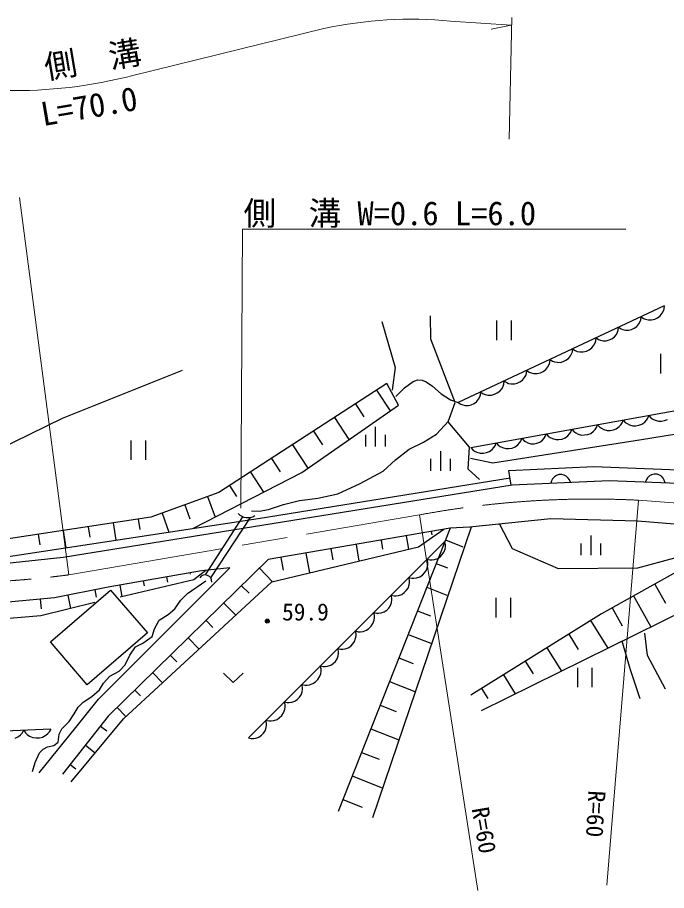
# Model space of a CAD drawing. Units: millimetres, scale not verified. Extents: x 40000 to 680000, y 20000 to 380000.
# Drawn here: x 476115 to 525952, y 266232 to 333299 of the extents above; entities that cross this region are included whole.
import ezdxf
from ezdxf.enums import TextEntityAlignment as Align

# ---------------------------------------------------------------- set-up
doc = ezdxf.new("R2010")
doc.units = ezdxf.units.MM
doc.header["$LTSCALE"] = 1000
doc.linetypes.add('CHAIN', pattern=[18.5, 12, -1.5, 3.5, -1.5])
for name, color, linetype, lineweight in [('M-BGD', 7, 'Continuous', 25), ('M-BMK', 2, 'CHAIN', 13), ('M-STR-HTXT', 7, 'Continuous', 13)]:
    doc.layers.add(name, color=color, linetype=linetype, lineweight=lineweight)
doc.styles.add('ＭＳ ゴシック', font='')
doc.styles.get('ＭＳ ゴシック').set_extended_font_data('MS Gothic')

msp = doc.modelspace()

# ---------------------------------------------------------------- linework, layer by layer
at = {"layer": 'M-BGD'}
for p, q in [((525780, 311144), (509964, 303712)), ((525461, 310375), (525627, 310586)), ((525627, 310586), (525721, 310763)), ((525721, 310763), (525779, 310922)), ((525779, 310922), (525802, 311154)), ((504081, 309932), (505111, 306422)), ((507857, 308596), (507819, 310389)), ((512907, 310018), (512907, 308518)), ((514047, 308518), (514047, 310018)), ((523826, 309764), (523915, 309932)), ((523915, 309932), (523970, 310083)), ((523970, 310083), (523992, 310304)), ((523992, 310304), (524186, 310174)), ((524186, 310174), (524345, 310116)), ((524345, 310116), (524541, 310076)), ((524541, 310076), (524809, 310069)), ((524809, 310069), (525044, 310135)), ((525044, 310135), (525261, 310237)), ((525261, 310237), (525461, 310375)), ((522195, 309124), (522250, 309275)), ((522250, 309275), (522272, 309496)), ((522272, 309496), (522456, 309372)), ((522456, 309372), (522608, 309318)), ((522608, 309318), (522794, 309279)), ((522794, 309279), (523049, 309273)), ((523049, 309273), (523271, 309335)), ((523271, 309335), (523478, 309432)), ((523478, 309432), (523668, 309564)), ((523668, 309564), (523826, 309764)), ((509727, 303713), (507857, 308596)), ((520529, 308456), (520553, 308688)), ((520553, 308688), (520737, 308564)), ((520737, 308564), (520888, 308510)), ((520888, 308510), (521075, 308471)), ((521329, 308465), (521552, 308527)), ((521552, 308527), (521758, 308624)), ((521758, 308624), (521948, 308756)), ((521948, 308756), (522106, 308956)), ((522106, 308956), (522195, 309124)), ((520012, 307770), (520212, 307909)), ((520212, 307909), (520378, 308119)), ((520378, 308119), (520472, 308296)), ((520472, 308296), (520529, 308456)), ((521075, 308471), (521329, 308465)), ((518419, 307097), (518577, 307297)), ((518577, 307297), (518666, 307465)), ((518666, 307465), (518720, 307617)), ((518720, 307617), (518743, 307837)), ((518743, 307837), (518936, 307707)), ((518936, 307707), (519096, 307650)), ((519096, 307650), (519292, 307609)), ((519292, 307609), (519560, 307602)), ((519560, 307602), (519794, 307668)), ((519794, 307668), (520012, 307770)), ((525484, 307455), (525484, 305955)), ((516848, 306461), (516942, 306637)), ((516942, 306637), (517000, 306797)), ((517000, 306797), (517023, 307029)), ((517023, 307029), (517207, 306906)), ((517207, 306906), (517359, 306851)), ((517359, 306851), (517545, 306812)), ((517545, 306812), (517800, 306806)), ((517800, 306806), (518022, 306869)), ((518022, 306869), (518229, 306966)), ((518229, 306966), (518419, 307097)), ((488751, 306190), (479535, 302503)), ((505111, 306422), (504882, 304667)), ((515136, 305806), (515191, 305958)), ((515191, 305958), (515213, 306178)), ((515213, 306178), (515407, 306048)), ((515407, 306048), (515566, 305991)), ((515566, 305991), (515762, 305950)), ((515762, 305950), (516030, 305944)), ((516030, 305944), (516265, 306010)), ((516265, 306010), (516482, 306112)), ((516482, 306112), (516682, 306250)), ((516682, 306250), (516848, 306461)), ((504486, 305193), (491583, 296809)), ((505378, 303528), (504486, 305193)), ((513470, 305138), (513493, 305370)), ((513493, 305370), (513677, 305247)), ((513677, 305247), (513829, 305192)), ((513829, 305192), (514015, 305154)), ((514270, 305147), (514493, 305210)), ((514493, 305210), (514699, 305307)), ((514699, 305307), (514889, 305438)), ((514889, 305438), (515047, 305638)), ((515047, 305638), (515136, 305806)), ((503679, 304669), (504719, 303069)), ((511661, 304299), (511683, 304520)), ((511683, 304520), (511877, 304390)), ((512952, 304453), (513152, 304591)), ((513152, 304591), (513319, 304802)), ((513319, 304802), (513412, 304979)), ((513412, 304979), (513470, 305138)), ((514015, 305154), (514270, 305147)), ((510915, 300263), (532381, 304128)), ((511359, 303780), (511517, 303980)), ((511517, 303980), (511606, 304148)), ((511606, 304148), (511661, 304299)), ((511877, 304390), (512037, 304332)), ((512037, 304332), (512233, 304292)), ((512233, 304292), (512501, 304285)), ((512501, 304285), (512735, 304351)), ((512735, 304351), (512952, 304453)), ((497945, 298355), (505378, 303528)), ((502067, 303621), (502710, 302630)), ((509193, 302226), (509727, 303713)), ((509964, 303712), (510148, 303588)), ((510148, 303588), (510299, 303533)), ((510299, 303533), (510485, 303495)), ((510485, 303495), (510740, 303489)), ((510740, 303489), (510963, 303551)), ((510963, 303551), (511169, 303648)), ((511169, 303648), (511359, 303780)), ((479535, 302503), (460745, 293227)), ((500454, 302573), (501560, 300870)), ((524416, 302369), (524513, 302508)), ((524513, 302508), (524595, 302726)), ((524595, 302726), (524749, 302550)), ((524749, 302550), (524888, 302454)), ((503592, 301844), (503592, 300344)), ((510833, 300280), (509193, 302226)), ((520576, 301799), (520658, 302017)), ((520658, 302017), (520812, 301842)), ((520812, 301842), (520951, 301745)), ((522096, 301707), (522311, 301868)), ((522311, 301868), (522447, 302014)), ((522447, 302014), (522544, 302153)), ((522544, 302153), (522627, 302372)), ((522627, 302372), (522780, 302196)), ((522780, 302196), (522920, 302099)), ((522920, 302099), (523098, 302009)), ((523098, 302009), (523356, 301934)), ((523356, 301934), (523599, 301937)), ((523599, 301937), (523835, 301980)), ((523835, 301980), (524065, 302061)), ((524032, 300890), (532537, 302257)), ((524065, 302061), (524279, 302222)), ((524279, 302222), (524416, 302369)), ((524888, 302454), (525067, 302364)), ((525067, 302364), (525324, 302288)), ((525324, 302288), (525568, 302291)), ((525568, 302291), (525804, 302334)), ((525804, 302334), (526033, 302416)), ((498841, 301525), (499524, 300473)), ((502842, 301244), (502842, 300344)), ((504342, 301244), (504342, 300344)), ((516643, 301101), (516722, 301308)), ((516722, 301308), (516875, 301133)), ((516875, 301133), (517015, 301036)), ((518159, 300998), (518374, 301159)), ((518374, 301159), (518511, 301305)), ((518511, 301305), (518607, 301445)), ((518607, 301445), (518690, 301663)), ((518690, 301663), (518844, 301487)), ((518844, 301487), (518983, 301390)), ((518983, 301390), (519162, 301301)), ((519162, 301301), (519419, 301225)), ((519419, 301225), (519663, 301228)), ((519663, 301228), (519899, 301271)), ((519899, 301271), (520128, 301353)), ((520128, 301353), (520343, 301513)), ((520343, 301513), (520479, 301660)), ((520479, 301660), (520576, 301799)), ((520951, 301745), (521130, 301655)), ((521130, 301655), (521388, 301579)), ((521388, 301579), (521631, 301583)), ((521631, 301583), (521867, 301625)), ((521867, 301625), (522096, 301707)), ((484821, 300809), (484821, 299309)), ((485961, 299309), (485961, 300809)), ((497228, 300477), (498401, 298672)), ((512626, 299097), (524032, 300890)), ((512801, 300399), (512883, 300617)), ((512883, 300617), (513037, 300442)), ((514321, 300307), (514536, 300468)), ((514536, 300468), (514672, 300614)), ((514672, 300614), (514769, 300754)), ((514769, 300754), (514852, 300972)), ((514852, 300972), (514998, 300805)), ((514998, 300805), (515130, 300713)), ((515130, 300713), (515300, 300628)), ((515300, 300628), (515544, 300556)), ((515544, 300556), (515776, 300559)), ((515776, 300559), (516000, 300599)), ((516000, 300599), (516218, 300677)), ((516218, 300677), (516422, 300830)), ((516422, 300830), (516551, 300969)), ((516551, 300969), (516643, 301101)), ((517015, 301036), (517193, 300946)), ((517193, 300946), (517451, 300871)), ((517451, 300871), (517694, 300874)), ((517694, 300874), (517930, 300916)), ((517930, 300916), (518159, 300998)), ((508584, 299982), (508584, 298482)), ((510718, 298601), (510833, 300280)), ((510915, 300263), (511069, 300087)), ((511069, 300087), (511208, 299990)), ((511208, 299990), (511387, 299901)), ((511387, 299901), (511644, 299825)), ((511644, 299825), (511888, 299828)), ((511888, 299828), (512124, 299871)), ((512124, 299871), (512353, 299953)), ((512353, 299953), (512568, 300113)), ((512568, 300113), (512704, 300260)), ((512704, 300260), (512801, 300399)), ((513037, 300442), (513176, 300345)), ((513176, 300345), (513355, 300255)), ((513355, 300255), (513613, 300180)), ((513613, 300180), (513856, 300183)), ((513856, 300183), (514092, 300225)), ((514092, 300225), (514321, 300307)), ((495615, 299429), (496280, 298406)), ((507834, 299382), (507834, 298482)), ((509334, 299382), (509334, 298482)), ((510909, 299441), (512626, 299097)), ((511596, 297800), (510718, 298601)), ((513852, 298507), (520360, 298816)), ((514015, 297383), (513852, 298507)), ((520360, 298816), (529554, 298451)), ((489632, 294060), (497945, 298355)), ((494002, 298381), (495006, 296836)), ((494606, 294821), (513934, 297937)), ((517204, 297865), (517121, 297711)), ((517347, 298022), (517204, 297865)), ((517493, 298118), (517347, 298022)), ((517670, 298186), (517493, 298118)), ((517910, 298197), (517670, 298186)), ((518093, 298145), (517910, 298197)), ((518247, 298062), (518093, 298145)), ((518403, 297919), (518247, 298062)), ((518500, 297773), (518403, 297919)), ((524403, 297799), (524337, 297621)), ((524499, 297945), (524403, 297799)), ((524655, 298090), (524499, 297945)), ((524808, 298174), (524655, 298090)), ((524990, 298227), (524808, 298174)), ((525230, 298217), (524990, 298227)), ((525408, 298150), (525230, 298217)), ((525554, 298055), (525408, 298150)), ((525698, 297899), (525554, 298055)), ((525782, 297746), (525698, 297899)), ((479627, 291849), (514092, 297395)), ((492389, 297333), (492929, 296503)), ((514092, 297395), (521545, 297729)), ((517121, 297711), (517069, 297529)), ((518568, 297596), (518500, 297773)), ((521545, 297729), (528627, 297455)), ((525835, 297563), (525782, 297746)), ((491583, 296809), (486350, 294906)), ((490711, 296492), (491284, 294914)), ((488966, 295857), (489359, 294778)), ((487222, 295223), (487750, 293773)), ((486350, 294906), (470983, 292579)), ((474091, 291685), (494606, 294821)), ((483469, 294470), (483669, 293149)), ((485390, 294761), (485509, 293970)), ((490540, 290473), (493412, 294950)), ((493989, 294895), (490942, 290265)), ((517062, 294795), (510821, 294149)), ((523711, 294618), (517062, 294795)), ((548139, 292585), (523711, 294618)), ((479627, 293888), (479828, 292562)), ((481548, 294179), (481668, 293385)), ((509337, 294072), (495375, 291654)), ((509337, 294072), (500748, 272311)), ((503412, 271835), (510964, 294163)), ((506915, 292631), (508845, 293987)), ((507883, 293821), (507930, 293548)), ((510821, 294149), (509337, 294072)), ((514133, 292482), (513132, 294390)), ((532406, 293894), (520953, 287487)), ((477706, 293597), (477827, 292800)), ((504034, 293154), (504155, 292456)), ((505959, 293487), (506139, 292445)), ((508979, 293166), (510319, 292637)), ((520133, 293499), (520133, 291999)), ((508930, 293042), (493851, 277971)), ((495652, 289940), (506915, 292631)), ((500186, 292487), (500332, 291644)), ((502110, 292820), (502333, 291536)), ((508863, 292222), (508943, 292464)), ((508970, 292813), (508917, 293028)), ((508943, 292464), (508970, 292652)), ((508970, 292652), (508970, 292813)), ((517662, 290956), (514133, 292482)), ((519383, 292899), (519383, 291999)), ((520883, 292899), (520883, 291999)), ((530156, 292721), (523718, 291004)), ((472908, 291136), (479627, 291849)), ((496337, 291820), (496508, 290831)), ((498261, 292154), (498526, 290626)), ((508379, 291739), (508567, 291873)), ((508567, 291873), (508728, 292034)), ((508728, 292034), (508863, 292222)), ((495375, 291654), (483083, 279614)), ((507516, 290837), (507601, 291091)), ((507629, 291459), (507573, 291685)), ((507573, 291685), (507788, 291631)), ((507601, 291091), (507629, 291289)), ((507629, 291289), (507629, 291459)), ((507788, 291631), (507949, 291631)), ((507949, 291631), (508137, 291658)), ((508137, 291658), (508379, 291739)), ((508263, 291352), (509128, 291011)), ((482347, 280939), (492430, 291022)), ((490257, 290803), (483083, 289542)), ((489361, 290645), (489380, 290537)), ((489649, 290128), (490588, 290836)), ((492430, 291022), (490257, 290803)), ((490423, 290819), (490426, 290786)), ((494692, 290985), (495704, 289952)), ((507007, 290328), (507205, 290469)), ((507205, 290469), (507374, 290639)), ((507374, 290639), (507516, 290837)), ((523718, 291004), (517662, 290956)), ((483993, 288787), (489649, 290128)), ((484252, 279427), (495652, 289940)), ((485773, 290015), (485841, 289631)), ((487567, 290330), (487639, 289920)), ((506212, 290056), (506158, 290271)), ((506158, 290271), (506384, 290215)), ((506185, 289707), (506212, 289895)), ((506212, 289895), (506212, 290056)), ((506384, 290215), (506554, 290215)), ((506554, 290215), (506752, 290243)), ((506752, 290243), (507007, 290328)), ((525043, 289776), (525870, 288297)), ((478639, 285330), (483253, 289310)), ((483083, 289542), (478957, 288712)), ((482051, 289334), (482166, 288762)), ((483253, 289310), (486090, 286021)), ((483980, 289699), (484132, 288830)), ((493326, 289647), (493898, 289063)), ((505620, 288982), (505808, 289116)), ((505808, 289116), (505970, 289277)), ((505970, 289277), (506104, 289465)), ((506104, 289465), (506185, 289707)), ((507548, 289539), (509088, 288931)), ((511736, 280055), (530689, 289420)), ((478957, 288712), (472423, 288104)), ((477868, 288611), (477936, 287879)), ((479988, 288919), (480192, 287904)), ((504868, 288713), (504814, 288928)), ((504814, 288928), (505029, 288875)), ((504841, 288364), (504868, 288552)), ((504868, 288552), (504868, 288713)), ((505029, 288875), (505190, 288875)), ((505190, 288875), (505378, 288901)), ((505378, 288901), (505620, 288982)), ((512854, 288711), (512854, 287211)), ((513994, 287211), (513994, 288711)), ((523407, 288860), (524739, 286480)), ((477900, 287372), (482065, 288372)), ((491961, 288309), (492873, 287377)), ((504276, 287639), (504464, 287773)), ((504464, 287773), (504626, 287934)), ((504626, 287934), (504760, 288122)), ((504760, 288122), (504841, 288364)), ((506832, 287725), (507817, 287337)), ((521771, 287945), (522542, 286567)), ((467556, 286469), (477900, 287372)), ((503527, 287359), (503470, 287585)), ((503470, 287585), (503685, 287531)), ((503498, 286991), (503527, 287189)), ((503527, 287189), (503527, 287359)), ((503685, 287531), (503846, 287531)), ((503846, 287531), (504034, 287558)), ((504034, 287558), (504276, 287639)), ((520953, 287487), (510918, 281244)), ((490595, 286971), (491118, 286437)), ((503102, 286369), (503272, 286539)), ((503272, 286539), (503413, 286737)), ((503413, 286737), (503498, 286991)), ((520116, 286967), (521435, 284847)), ((486090, 286021), (481476, 282041)), ((502109, 285956), (502056, 286171)), ((502056, 286171), (502282, 286115)), ((502082, 285607), (502109, 285795)), ((502109, 285795), (502109, 285956)), ((502282, 286115), (502451, 286115)), ((502451, 286115), (502649, 286143)), ((502649, 286143), (502904, 286228)), ((502904, 286228), (503102, 286369)), ((506116, 285912), (507858, 285224)), ((518444, 285927), (519174, 284753)), ((524481, 284280), (524291, 285997)), ((481476, 282041), (478639, 285330)), ((489229, 285634), (490061, 284784)), ((501706, 285016), (501867, 285177)), ((501867, 285177), (502002, 285365)), ((502002, 285365), (502082, 285607)), ((522526, 285425), (523146, 283279)), ((500765, 284613), (500712, 284828)), ((500712, 284828), (500927, 284775)), ((500738, 284264), (500765, 284452)), ((500765, 284452), (500765, 284613)), ((500927, 284775), (501088, 284775)), ((501088, 284775), (501276, 284801)), ((501276, 284801), (501518, 284882)), ((501518, 284882), (501706, 285016)), ((516772, 284886), (517887, 283094)), ((487863, 284296), (488339, 283811)), ((500362, 283673), (500523, 283834)), ((500523, 283834), (500658, 284022)), ((500658, 284022), (500738, 284264)), ((505400, 284098), (506506, 283662)), ((515099, 283845), (515707, 282868)), ((525864, 281705), (524481, 284280)), ((499424, 283259), (499368, 283485)), ((499368, 283485), (499583, 283431)), ((499396, 282891), (499424, 283089)), ((499424, 283089), (499424, 283259)), ((499583, 283431), (499744, 283431)), ((499744, 283431), (499932, 283458)), ((499932, 283458), (500174, 283539)), ((500174, 283539), (500362, 283673)), ((519112, 283346), (519112, 281846)), ((520252, 281846), (520252, 283346)), ((523146, 283279), (523909, 280990)), ((486498, 282958), (487249, 282191)), ((491936, 282933), (492686, 282213)), ((492686, 282213), (493436, 282933)), ((499000, 282269), (499169, 282439)), ((499169, 282439), (499311, 282637)), ((499311, 282637), (499396, 282891)), ((513427, 282805), (514338, 281340)), ((498007, 281857), (497953, 282071)), ((497953, 282071), (498179, 282015)), ((497980, 281507), (498007, 281695)), ((498007, 281695), (498007, 281857)), ((498179, 282015), (498349, 282015)), ((498349, 282015), (498547, 282043)), ((498547, 282043), (498802, 282128)), ((498802, 282128), (499000, 282269)), ((504685, 282285), (506627, 281518)), ((511755, 281764), (512240, 280984)), ((485132, 281620), (485559, 281184)), ((497603, 280916), (497765, 281077)), ((497765, 281077), (497899, 281265)), ((497899, 281265), (497980, 281507)), ((480589, 278766), (482347, 280939)), ((496666, 280502), (496609, 280728)), ((496609, 280728), (496824, 280675)), ((496666, 280332), (496666, 280502)), ((496824, 280675), (496985, 280675)), ((496985, 280675), (497173, 280701)), ((497173, 280701), (497415, 280782)), ((497415, 280782), (497603, 280916)), ((503969, 280471), (505195, 279988)), ((483766, 280282), (484437, 279597)), ((496241, 279512), (496411, 279682)), ((496411, 279682), (496552, 279880)), ((496552, 279880), (496637, 280134)), ((496637, 280134), (496666, 280332)), ((483083, 279614), (479582, 275161)), ((480248, 274592), (484252, 279427)), ((495248, 279100), (495195, 279315)), ((495195, 279315), (495421, 279258)), ((495248, 278938), (495248, 279100)), ((495421, 279258), (495590, 279258)), ((495590, 279258), (495788, 279286)), ((495788, 279286), (496043, 279371)), ((496043, 279371), (496241, 279512)), ((478680, 278636), (474499, 278453)), ((476359, 278198), (476480, 278329)), ((476480, 278329), (476597, 278545)), ((476597, 278545), (476732, 278340)), ((476732, 278340), (476863, 278220)), ((477781, 275274), (480589, 278766)), ((478457, 278290), (478578, 278421)), ((478578, 278421), (478695, 278637)), ((482500, 278871), (482969, 278502)), ((495006, 278320), (495141, 278509)), ((495141, 278509), (495221, 278750)), ((495221, 278750), (495248, 278938)), ((503253, 278658), (505397, 277812)), ((475951, 277928), (476197, 278065)), ((476197, 278065), (476359, 278198)), ((476863, 278220), (477036, 278102)), ((477036, 278102), (477294, 277987)), ((477294, 277987), (477547, 277956)), ((477547, 277956), (477799, 277967)), ((477799, 277967), (478049, 278020)), ((478049, 278020), (478295, 278157)), ((478295, 278157), (478457, 278290)), ((493851, 277971), (494066, 277918)), ((494066, 277918), (494227, 277918)), ((494227, 277918), (494415, 277944)), ((494415, 277944), (494657, 278025)), ((494657, 278025), (494845, 278159)), ((494845, 278159), (495006, 278320)), ((481333, 277387), (482078, 276801)), ((502537, 276844), (503884, 276313)), ((480166, 275903), (480590, 275569)), ((501822, 275031), (504166, 274106)), ((501106, 273218), (502573, 272639))]:
    msp.add_line(p, q, dxfattribs=at)
for points in [[(505167, 304194), (505833, 304858), (506494, 305337), (506821, 305450), (507184, 305440), (507506, 305310), (507991, 304967), (508657, 304399), (509363, 303927), (509964, 303712)], [(494072, 295404), (494673, 295382), (495390, 295493), (496535, 295884), (497767, 296184), (499169, 296378), (500713, 296717), (502427, 297507), (504197, 298446), (505151, 299320), (506199, 300134), (507286, 300667), (508289, 301294), (509213, 302295)], [(477282, 275381), (477462, 276055), (477812, 276822), (478076, 277099), (478424, 277275), (478898, 277367), (479230, 277628), (479325, 278256), (479513, 278645), (480082, 279226), (480473, 279806), (480785, 280318), (481153, 280705), (481838, 281134), (482413, 281640), (482732, 282159), (483209, 282701), (483921, 283087), (484389, 283559), (484742, 284306), (485189, 284959), (485748, 285239), (486446, 285744), (486642, 286324), (486998, 287013), (487687, 287437), (488195, 287875), (488667, 288531), (489167, 289048), (490587, 290021)]]:
    msp.add_lwpolyline(points, dxfattribs=at)
for radius in [150, 90, 30]:
    msp.add_circle((495300, 286927), radius, dxfattribs=at)
for centre, radius, start, end in [((493795, 295914), 1038, 224.59901, 301.49507), ((490533, 289967), 507, 355.41263, 145.4028)]:
    msp.add_arc(centre, radius, start, end, dxfattribs=at)
at = {"layer": 'M-BMK'}
for p, q in [((523811, 296214), (548241, 294315)), ((480061, 290482), (506980, 295087))]:
    msp.add_line(p, q, dxfattribs=at)
for centre, radius, start, end in [((520185, 224153), 72153, 87.11954, 100.54514), ((470470, 363405), 73551, 261.98474, 277.49237)]:
    msp.add_arc(centre, radius, start, end, dxfattribs=at)
at = {"layer": 'M-STR-HTXT'}
for p, q in [((509373, 333016), (514021, 332709)), ((514021, 332709), (512497, 332389)), ((513873, 323962), (514067, 333299)), ((484983, 328850), (499646, 332451)), ((476259, 319473), (480061, 290482)), ((493265, 295594), (493389, 317041)), ((493389, 317041), (522834, 317041)), ((521367, 266649), (523811, 296214)), ((506980, 295087), (511472, 266232))]:
    msp.add_line(p, q, dxfattribs=at)
for centre, radius, start, end in [((506334, 301326), 31836, 84.52136, 102.12662), ((475890, 363604), 35924, 253.07634, 284.66228)]:
    msp.add_arc(centre, radius, start, end, dxfattribs=at)

# ---------------------------------------------------------------- texts
at = {"layer": 'M-BGD', "style": 'ＭＳ ゴシック'}
msp.add_text('59.9', height=1320, dxfattribs=at).set_placement((496432, 286580), align=Align.BOTTOM_LEFT)
at = {"layer": 'M-STR-HTXT', "style": 'ＭＳ ゴシック'}
for s, height, rotation, p in [('側\u3000溝', 1833, 9.5, (478429, 328010)), ('L=70.0', 1833, 9.7, (478173, 324409)), ('R=60', 1320, 267, (519561, 273967)), ('R=60', 1320, 279.7, (510599, 272459))]:
    msp.add_text(s, height=height, rotation=rotation, dxfattribs=at).set_placement(p, align=Align.BOTTOM_LEFT)
msp.add_text('側\u3000溝 W=0.6 L=6.0', height=1833, dxfattribs=at).set_placement((493471, 316791), align=Align.BOTTOM_LEFT)

doc.saveas('drawing.dxf')
